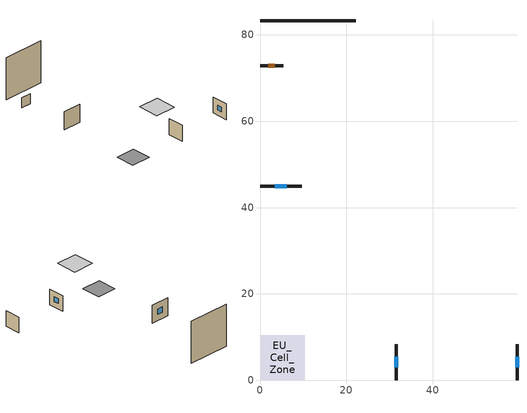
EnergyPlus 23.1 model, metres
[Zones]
EU_Cell_Zone
 floor othersidecoefficients (EU_IT.MidClim.SFH.05.Gen.ReEx.001.001_floor_1_Construction): 0,0 10.38,0 10.38,10.38 0,10.38 z0
 wall outside (EU_IT.MidClim.SFH.05.Gen.ReEx.001.001_wall_1_east_1_Construction): 31.54,0 31.54,8.36 z0:8.36
 wall outside (EU_IT.MidClim.SFH.05.Gen.ReEx.001.001_wall_1_south_2_Construction): 9.66,44.9 0,44.9 z0:9.66
 wall outside (EU_IT.MidClim.SFH.05.Gen.ReEx.001.001_wall_1_west_3_Construction): 59.56,8.36 59.56,0 z0:8.36
 wall outside (EU_IT.MidClim.SFH.05.Gen.ReEx.001.001_wall_1_south_4_Construction): 5.35,72.92 0,72.92 z0:5.35
 wall othersidecoefficients (EU_IT.MidClim.SFH.05.Gen.ReEx.001.001_thermal_bridge_Construction): 22.23,83.27 0,83.27 z0:22.23
 window (EU_IT.MidClim.SFH.05.Gen.ReEx.001.001_window_east_1_Construction): 31.54,2.97 31.54,5.39 z2.97:5.39
 window (EU_IT.MidClim.SFH.05.Gen.ReEx.001.001_window_south_2_Construction): 6.23,44.9 3.43,44.9 z3.43:6.23
 window (EU_IT.MidClim.SFH.05.Gen.ReEx.001.001_window_west_3_Construction): 59.56,5.39 59.56,2.97 z2.97:5.39
 door (EU_IT.MidClim.SFH.05.Gen.ReEx.001.001_door_south_4_Construction): 3.45,72.92 1.9,72.92 z1.9:3.45
 ceiling othersidecoefficients (EU_IT.MidClim.SFH.05.Gen.ReEx.001.001_roof_1_Construction): 15.38,0 26.54,0 26.54,11.16 15.38,11.16 z20
[Building]
EU Step8 Campaign Cell: North Axis=0; Terrain=City; Solar Distribution=FullExterior
[Site:Location]
Bologna: Latitude=44.5; Longitude=11.25; Time Zone=1; Elevation=37
[SizingPeriod:WeatherFileDays]
AnnualSizingPeriod: Begin Month=1; Begin Day of Month=1; End Month=12; End Day of Month=31; Use Weather File Daylight Saving Period=No; Use Weather File Rain and Snow Indicators=No
[MATERIAL]
EU_InternalMass_Material: Roughness=MediumRough; Thickness=0.1; Conductivity=1; Density=1800; Specific Heat=900; Thermal Absorptance=0.9; Solar Absorptance=0.7; Visible Absorptance=0.7
[MATERIAL:NOMASS] Roughness=MediumRough; Thermal Absorptance=0.9; Solar Absorptance=0.7; Visible Absorptance=0.7
Name | Thermal Resistance
EU_IT.MidClim.SFH.05.Gen.ReEx.001.001_floor_1_NoMass | 0.625
EU_IT.MidClim.SFH.05.Gen.ReEx.001.001_roof_1_NoMass | 0.568182
EU_IT.MidClim.SFH.05.Gen.ReEx.001.001_wall_1_east_1_NoMass; EU_IT.MidClim.SFH.05.Gen.ReEx.001.001_wall_1_south_2_NoMass; EU_IT.MidClim.SFH.05.Gen.ReEx.001.001_wall_1_west_3_NoMass; EU_IT.MidClim.SFH.05.Gen.ReEx.001.001_wall_1_south_4_NoMass | 0.992063
EU_IT.MidClim.SFH.05.Gen.ReEx.001.001_door_south_4_NoMass | 0.416667
EU_IT.MidClim.SFH.05.Gen.ReEx.001.001_thermal_bridge_NoMass | 12.5
[WINDOWMATERIAL:SIMPLEGLAZINGSYSTEM] UFactor=3.92; Solar Heat Gain Coefficient=0.85; Visible Transmittance=0.85
EU_IT.MidClim.SFH.05.Gen.ReEx.001.001_window_east_1_SimpleGlazing; EU_IT.MidClim.SFH.05.Gen.ReEx.001.001_window_south_2_SimpleGlazing; EU_IT.MidClim.SFH.05.Gen.ReEx.001.001_window_west_3_SimpleGlazing
[CONSTRUCTION]
EU_IT.MidClim.SFH.05.Gen.ReEx.001.001_floor_1_Construction: EU_IT.MidClim.SFH.05.Gen.ReEx.001.001_floor_1_NoMass
EU_IT.MidClim.SFH.05.Gen.ReEx.001.001_roof_1_Construction: EU_IT.MidClim.SFH.05.Gen.ReEx.001.001_roof_1_NoMass
EU_IT.MidClim.SFH.05.Gen.ReEx.001.001_wall_1_east_1_Construction: EU_IT.MidClim.SFH.05.Gen.ReEx.001.001_wall_1_east_1_NoMass
EU_IT.MidClim.SFH.05.Gen.ReEx.001.001_window_east_1_Construction: EU_IT.MidClim.SFH.05.Gen.ReEx.001.001_window_east_1_SimpleGlazing
EU_IT.MidClim.SFH.05.Gen.ReEx.001.001_wall_1_south_2_Construction: EU_IT.MidClim.SFH.05.Gen.ReEx.001.001_wall_1_south_2_NoMass
EU_IT.MidClim.SFH.05.Gen.ReEx.001.001_window_south_2_Construction: EU_IT.MidClim.SFH.05.Gen.ReEx.001.001_window_south_2_SimpleGlazing
EU_IT.MidClim.SFH.05.Gen.ReEx.001.001_wall_1_west_3_Construction: EU_IT.MidClim.SFH.05.Gen.ReEx.001.001_wall_1_west_3_NoMass
EU_IT.MidClim.SFH.05.Gen.ReEx.001.001_window_west_3_Construction: EU_IT.MidClim.SFH.05.Gen.ReEx.001.001_window_west_3_SimpleGlazing
EU_IT.MidClim.SFH.05.Gen.ReEx.001.001_wall_1_south_4_Construction: EU_IT.MidClim.SFH.05.Gen.ReEx.001.001_wall_1_south_4_NoMass
EU_IT.MidClim.SFH.05.Gen.ReEx.001.001_door_south_4_Construction: EU_IT.MidClim.SFH.05.Gen.ReEx.001.001_door_south_4_NoMass
EU_IT.MidClim.SFH.05.Gen.ReEx.001.001_thermal_bridge_Construction: EU_IT.MidClim.SFH.05.Gen.ReEx.001.001_thermal_bridge_NoMass
EU_InternalMass_Construction: EU_InternalMass_Material
[ZONE]
EU_Cell_Zone: Type=1; Multiplier=1; Ceiling Height=2.17147; Volume=678.8; Floor Area=156.3; Part of Total Floor Area=Yes
[INTERNALMASS]
EU_Cell_Zone_EU_InternalMass: Construction=EU_InternalMass_Construction; Zone or ZoneList=EU_Cell_Zone; Surface Area=156.3
[SURFACEPROPERTY:OTHERSIDECOEFFICIENTS] Combined ConvectiveRadiative Film Coefficient=0; Constant Temperature=0; Constant Temperature Coefficient=0; Ground Temperature Coefficient=0; Wind Speed Coefficient=0; Sinusoidal Variation of Constant Temperature Coefficient=No; Period of Sinusoidal Variation=24; Previous Other Side Temperature Coefficient=0
Name | External DryBulb Temperature Coefficient | Zone Air Temperature Coefficient
EU_IT.MidClim.SFH.05.Gen.ReEx.001.001_floor_1_b0.5 | 0.5 | 0.5
EU_IT.MidClim.SFH.05.Gen.ReEx.001.001_roof_1_b1; EU_IT.MidClim.SFH.05.Gen.ReEx.001.001_wall_1_east_1_b1; EU_IT.MidClim.SFH.05.Gen.ReEx.001.001_wall_1_south_2_b1; EU_IT.MidClim.SFH.05.Gen.ReEx.001.001_wall_1_west_3_b1; EU_IT.MidClim.SFH.05.Gen.ReEx.001.001_wall_1_south_4_b1; EU_IT.MidClim.SFH.05.Gen.ReEx.001.001_thermal_bridge_b1 | 1 | 0
[OTHEREQUIPMENT]
EU_Step8_InternalGain_it__IT.MidClim.SFH.05.Gen.ReEx.001.001__f000_f000: Fuel Type=Electricity; Zone or ZoneList or Space or SpaceList=EU_Cell_Zone; Schedule=EU_Step8_GainSchedule_it__IT.MidClim.SFH.05.Gen.ReEx.001.001__f000_f000; Design Level Calculation Method=Watts/Area; Power per Zone Floor Area=1; Fraction Latent=0; Fraction Radiant=0; Fraction Lost=0; Carbon Dioxide Generation Rate=0; EndUse Subcategory=EU_Step8_InternalGains
[ZONEVENTILATION:DESIGNFLOWRATE]
EU_ConstantAir_EU_Cell_Zone: Zone or ZoneList or Space or SpaceList=EU_Cell_Zone; Schedule=EU_AlwaysOn; Design Flow Rate Calculation Method=AirChanges/Hour; Air Changes per Hour=0.64; Ventilation Type=Natural; Fan Pressure Rise=0; Fan Total Efficiency=1; Constant Term Coefficient=1; Temperature Term Coefficient=0; Velocity Term Coefficient=0; Velocity Squared Term Coefficient=0; Minimum Indoor Temperature=-100; Maximum Indoor Temperature=100; Delta Temperature=-100; Minimum Outdoor Temperature=-100; Maximum Outdoor Temperature=100; Maximum Wind Speed=40
[HVACTEMPLATE:THERMOSTAT]
EU_HeatOnly_EU_Cell_Zone: Constant Heating Setpoint=20; Constant Cooling Setpoint=50
[HVACTEMPLATE:ZONE:IDEALLOADSAIRSYSTEM]
EU_Cell_Zone: Template Thermostat=EU_HeatOnly_EU_Cell_Zone; System Availability Schedule=EU_AlwaysOn; Maximum Heating Supply Air Temperature=50; Minimum Cooling Supply Air Temperature=13; Maximum Heating Supply Air Humidity Ratio=0.0156; Minimum Cooling Supply Air Humidity Ratio=0.0077; Heating Limit=NoLimit; Cooling Limit=NoLimit; Heating Availability Schedule=EU_AlwaysOn; Cooling Availability Schedule=EU_CoolingOff; Dehumidification Control Type=ConstantSensibleHeatRatio; Cooling Sensible Heat Ratio=0.7; Dehumidification Setpoint=60; Humidification Control Type=None; Humidification Setpoint=30; Outdoor Air Method=None; Outdoor Air Flow Rate per Person=0.00944; Outdoor Air Flow Rate per Zone Floor Area=0; Outdoor Air Flow Rate per Zone=0; Demand Controlled Ventilation Type=None; Outdoor Air Economizer Type=NoEconomizer; Heat Recovery Type=None; Sensible Heat Recovery Effectiveness=0.7; Latent Heat Recovery Effectiveness=0.65
[SIZING:ZONE]
EU_Cell_Zone: Zone Cooling Design Supply Air Temperature Input Method=SupplyAirTemperature; Zone Cooling Design Supply Air Temperature=13; Zone Heating Design Supply Air Temperature Input Method=SupplyAirTemperature; Zone Heating Design Supply Air Temperature=50; Zone Cooling Design Supply Air Humidity Ratio=0.008; Zone Heating Design Supply Air Humidity Ratio=0.008; Cooling Design Air Flow Method=DesignDay; Cooling Design Air Flow Rate=0; Cooling Minimum Air Flow per Zone Floor Area=0.000762; Cooling Minimum Air Flow=0; Cooling Minimum Air Flow Fraction=0.2; Heating Design Air Flow Method=DesignDay; Heating Design Air Flow Rate=0; Heating Maximum Air Flow per Zone Floor Area=0.002032; Heating Maximum Air Flow=0.141576; Heating Maximum Air Flow Fraction=0.3; Account for Dedicated Outdoor Air System=No; Dedicated Outdoor Air System Control Strategy=NeutralSupplyAir; Dedicated Outdoor Air Low Setpoint Temperature for Design=autosize; Dedicated Outdoor Air High Setpoint Temperature for Design=autosize; Zone Load Sizing Method=Sensible Load Only No Latent Load; Zone Latent Cooling Design Supply Air Humidity Ratio Input Method=HumidityRatioDifference; Zone Cooling Design Supply Air Humidity Ratio Difference=0.005; Zone Latent Heating Design Supply Air Humidity Ratio Input Method=HumidityRatioDifference; Zone Humidification Design Supply Air Humidity Ratio Difference=0.005
[SCHEDULE:CONSTANT]
Name | Hourly Value
EU_AlwaysOn | 1
EU_CoolingOff | 0
[SCHEDULE:FILE]
EU_Step8_GainSchedule_it__IT.MidClim.SFH.05.Gen.ReEx.001.001__f000_f000: File=C:\Users\o_iseri\Desktop\OpenUBEM\openubem\outputs\eu_certified_rerun_2026-08-28\rep1\schedules\it__IT.MidClim.SFH.05.Gen.ReEx.001.001__f000.csv; Column Number=1; Rows to Skip at Top=0; Number of Hours of Data=8760; Column Separator=Comma; Interpolate to Timestep=No; Minutes per Item=60; Adjust Schedule for Daylight Savings=Yes
